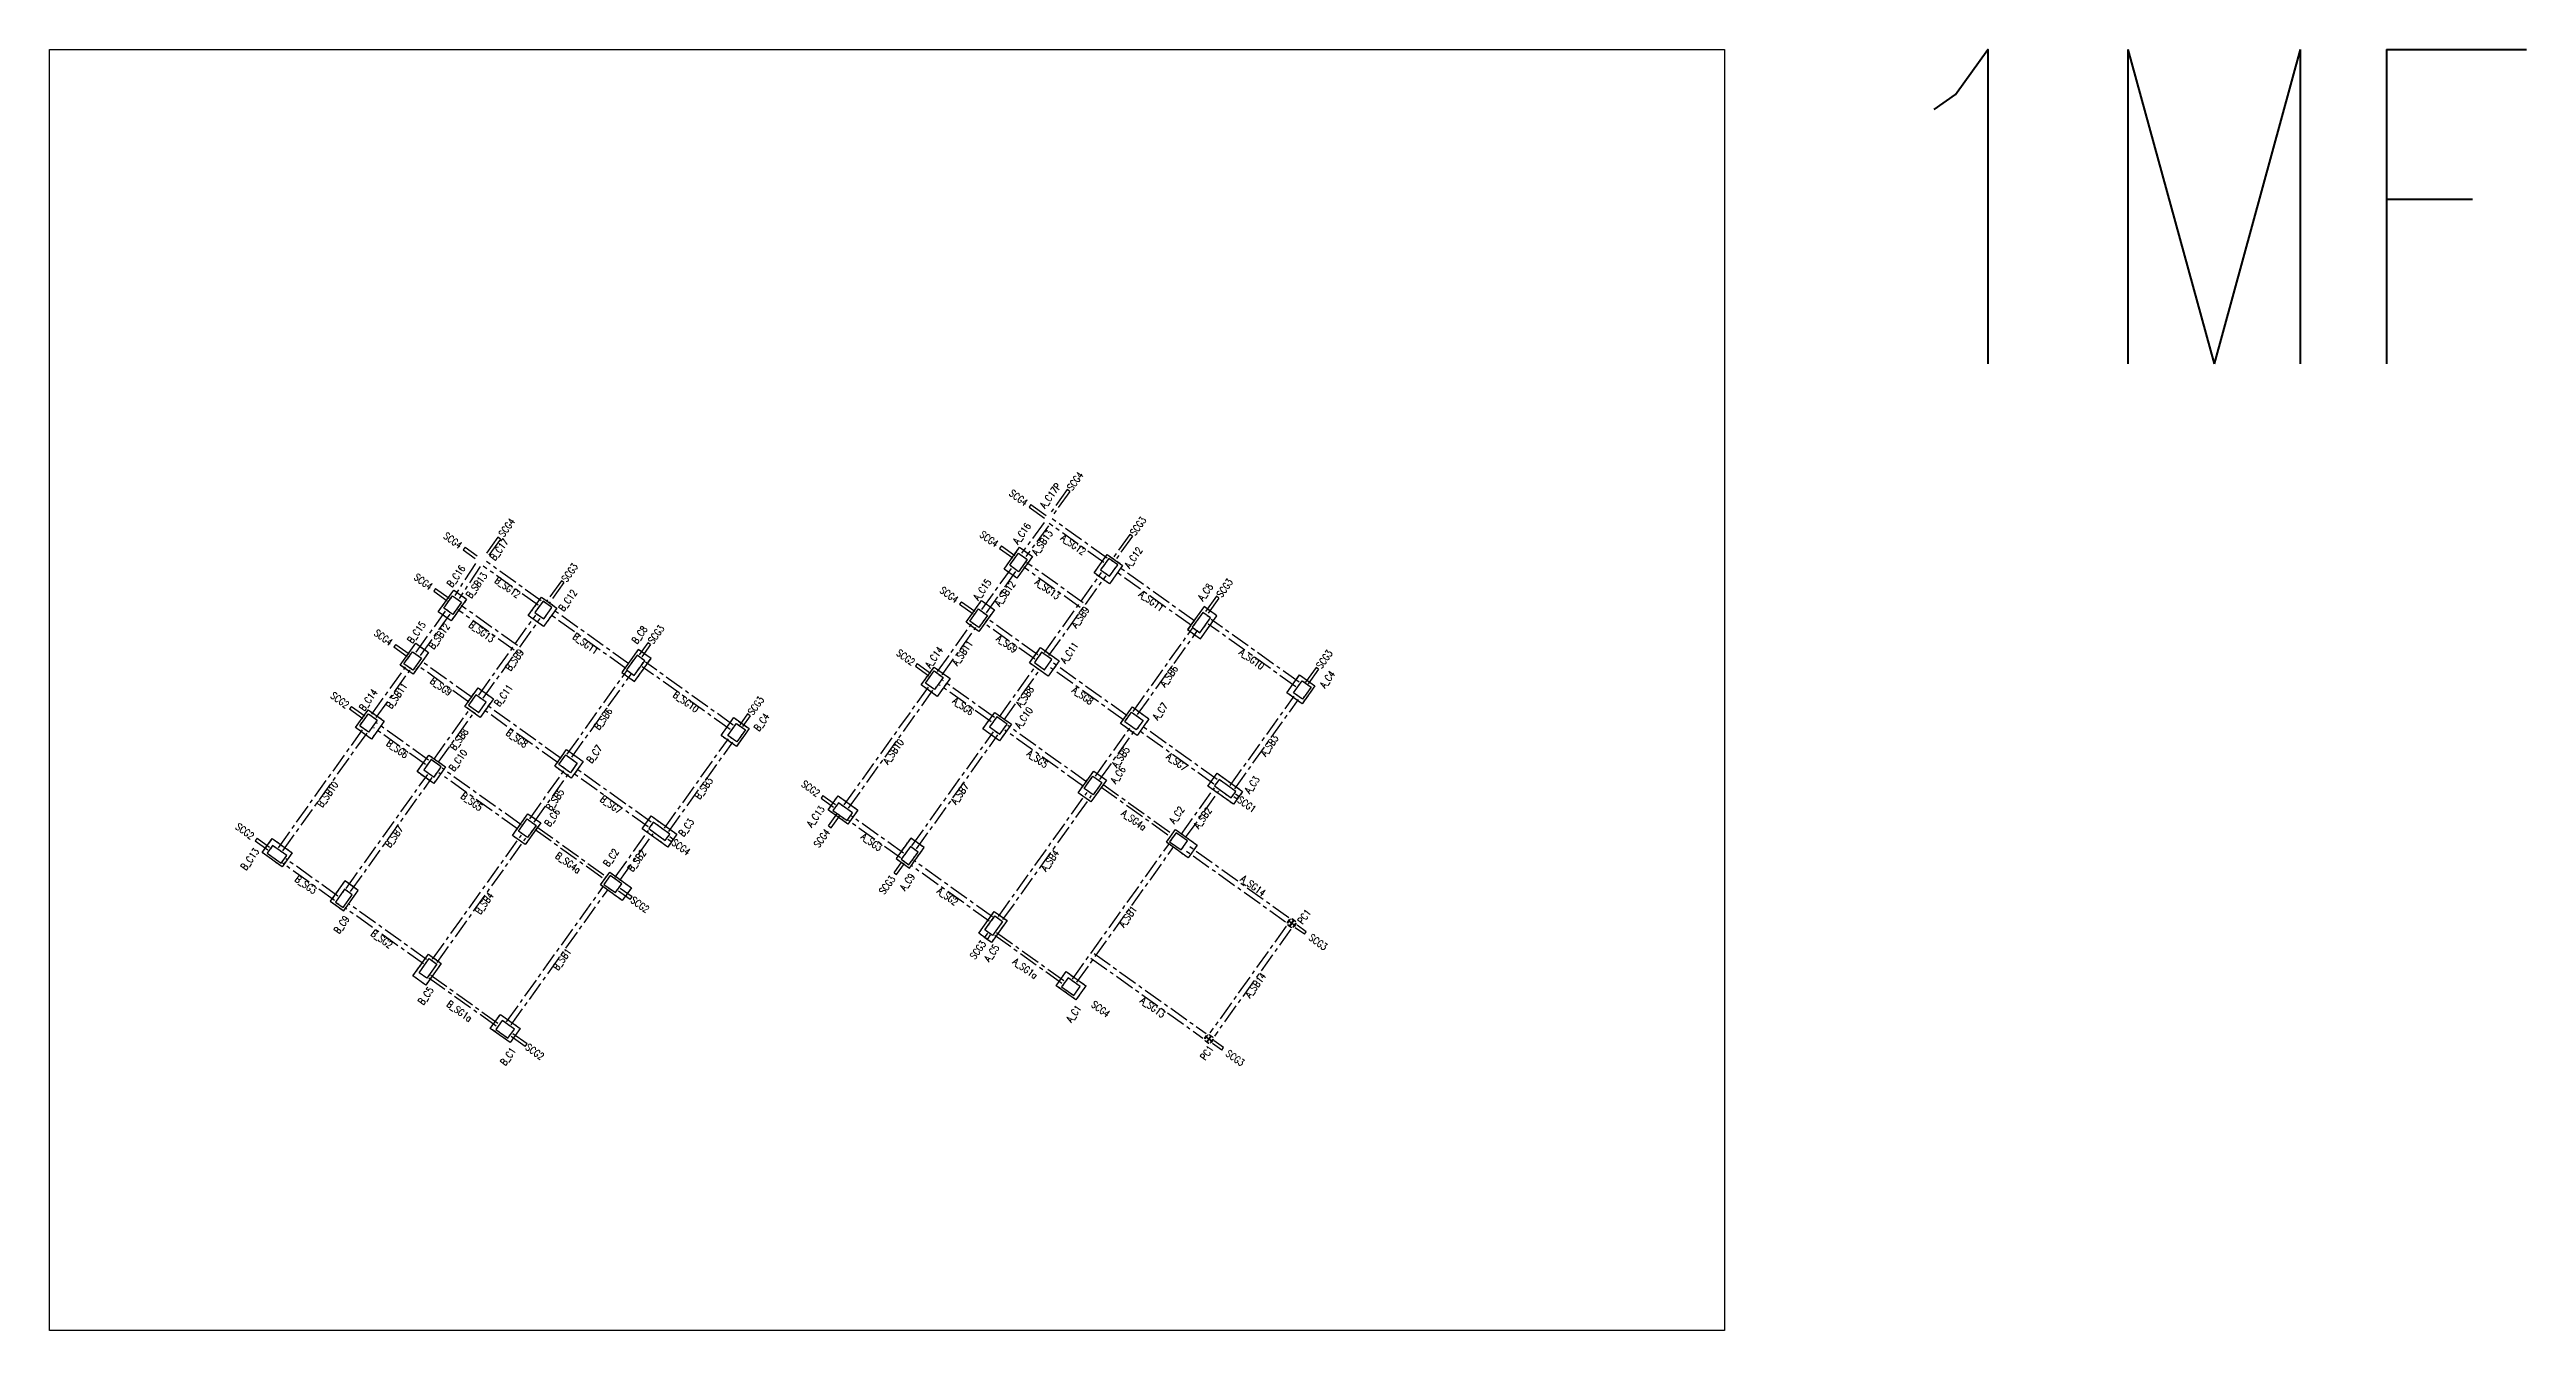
# Model space of a CAD drawing. Header units: millimetres. Extents: x 39613 to 69886, y 27475 to 191272.
# Drawn here: x 50002 to 65772, y 36631 to 44786 of the extents above; entities that cross this region are included whole.
import ezdxf
from ezdxf.enums import TextEntityAlignment as Align

# ---------------------------------------------------------------- set-up
doc = ezdxf.new("R2010")
doc.units = ezdxf.units.MM
doc.header["$LTSCALE"] = 100
doc.header["$MEASUREMENT"] = 0
doc.linetypes.add('CENTER', pattern=[2, 1.25, -0.25, 0.25, -0.25])
doc.linetypes.add('HIDDEN', pattern=[0.375, 0.25, -0.125])
for name, color, linetype in [('TC-COLUMN', 1, 'Continuous'), ('TC-TB', 2, 'Continuous'), ('TC-TC', 4, 'Continuous'), ('TC-虛柱', 4, 'HIDDEN'), ('TC-虛鋼柱', 4, 'HIDDEN'), ('TC-鋼柱', 11, 'Continuous'), ('TC-鋼粱', 183, 'CENTER')]:
    doc.layers.add(name, color=color, linetype=linetype)
doc.styles.get("Standard").update_dxf_attribs({"font": 'txt.shx', "width": 0.8, "bigfont": 'ae.shx'})

msp = doc.modelspace()

# ---------------------------------------------------------------- linework, layer by layer
at = {"layer": 'Defpoints'}
msp.add_lwpolyline([(50001.56, 44785.95), (60666.19, 44785.95), (60666.19, 36630.59), (50001.56, 36630.59)], close=True, dxfattribs=at)
at = {"layer": 'TC-COLUMN'}
for points in [[(56079.38, 41478.36), (56178.24, 41616.65), (56259.6, 41558.5), (56160.73, 41420.2)], [(56652.05, 41453.68), (56736.38, 41571.64), (56834, 41501.86), (56749.67, 41383.9)], [(52476.93, 41206.47), (52575.79, 41344.76), (52657.15, 41286.61), (52558.28, 41148.31)], [(53049.6, 41181.79), (53133.93, 41299.75), (53231.55, 41229.97), (53147.22, 41112.01)], [(55836.93, 41139.21), (55935.8, 41277.51), (56017.15, 41219.35), (55918.29, 41081.06)], [(57247.88, 41092.45), (57329.23, 41034.29), (57433.91, 41180.73), (57352.55, 41238.89)], [(52234.49, 40867.32), (52333.35, 41005.62), (52414.7, 40947.47), (52315.84, 40809.17)], [(53645.43, 40820.56), (53726.78, 40762.4), (53831.46, 40908.84), (53750.11, 40967)], [(55633.36, 40854.44), (55735.04, 40781.74), (55653.63, 40667.85), (55551.94, 40740.55)], [(56311.64, 40977.89), (56429.6, 40893.56), (56359.82, 40795.94), (56241.86, 40880.27)], [(52645.51, 40604.01), (52729.83, 40721.97), (52827.46, 40652.19), (52743.13, 40534.23)], [(57879.23, 40690.28), (57960.65, 40804.18), (58058.27, 40734.39), (57976.85, 40620.5)], [(52030.91, 40582.55), (52132.59, 40509.85), (52051.18, 40395.96), (51949.49, 40468.66)], [(54276.78, 40418.4), (54358.2, 40532.29), (54455.82, 40462.5), (54374.4, 40348.61)], [(56019.69, 40566.04), (56125.44, 40490.44), (56049.84, 40384.68), (55944.08, 40460.29)], [(56896.03, 40600.28), (57001.79, 40524.68), (56926.19, 40418.93), (56820.43, 40494.53)], [(52417.24, 40294.15), (52522.99, 40218.55), (52447.39, 40112.79), (52341.63, 40188.4)], [(53293.58, 40328.4), (53399.34, 40252.79), (53323.74, 40147.04), (53217.98, 40222.64)], [(56551.03, 40054.06), (56649.89, 40192.35), (56731.24, 40134.2), (56632.38, 39995.9)], [(52948.58, 39782.17), (53047.44, 39920.46), (53128.79, 39862.31), (53029.93, 39724.01)], [(55022.54, 40034.39), (55148.64, 39944.25), (55084.66, 39854.77), (54958.57, 39944.91)], [(51420.09, 39762.5), (51546.19, 39672.36), (51482.22, 39582.88), (51356.12, 39673.02)], [(55569.98, 39704.51), (55484.67, 39765.49), (55391.62, 39635.33), (55476.93, 39574.35)], [(57250.68, 39639.94), (57112.38, 39738.81), (57170.54, 39820.16), (57308.83, 39721.29)], [(51967.53, 39432.62), (51882.22, 39493.6), (51789.17, 39363.44), (51874.48, 39302.46)], [(53648.23, 39368.05), (53509.93, 39466.92), (53568.09, 39548.27), (53706.38, 39449.4)], [(55917.71, 39159.54), (56016.58, 39297.84), (56097.93, 39239.68), (55999.06, 39101.39)], [(52315.26, 38887.65), (52414.13, 39025.95), (52495.48, 38967.79), (52396.61, 38829.5)], [(56474.49, 38915.17), (56600.59, 38825.03), (56536.62, 38735.54), (56410.52, 38825.68)], [(52872.04, 38643.28), (52998.14, 38553.14), (52934.17, 38463.65), (52808.07, 38553.79)]]:
    msp.add_lwpolyline(points, close=True, dxfattribs=at)
for points in [[(57377.2, 40096.68), (57435.35, 40178.03), (57598.05, 40061.72), (57539.9, 39980.37), (57377.2, 40096.68)], [(53774.75, 39824.79), (53832.9, 39906.14), (53995.6, 39789.83), (53937.45, 39708.48), (53774.75, 39824.79)]]:
    msp.add_lwpolyline(points, dxfattribs=at)
at = {"layer": 'TC-虛柱'}
for points in [[(56079.38, 41478.36), (56178.24, 41616.65), (56259.6, 41558.5), (56160.73, 41420.2)], [(56652.05, 41453.68), (56736.38, 41571.64), (56834, 41501.86), (56749.67, 41383.9)], [(52476.93, 41206.47), (52575.79, 41344.76), (52657.15, 41286.61), (52558.28, 41148.31)], [(53049.6, 41181.79), (53133.93, 41299.75), (53231.55, 41229.97), (53147.22, 41112.01)], [(55836.93, 41139.21), (55935.8, 41277.51), (56017.15, 41219.35), (55918.29, 41081.06)], [(57247.88, 41092.45), (57329.23, 41034.29), (57433.91, 41180.73), (57352.55, 41238.89)], [(52234.49, 40867.32), (52333.35, 41005.62), (52414.7, 40947.47), (52315.84, 40809.17)], [(53645.43, 40820.56), (53726.78, 40762.4), (53831.46, 40908.84), (53750.11, 40967)], [(55633.36, 40854.44), (55735.04, 40781.74), (55653.63, 40667.85), (55551.94, 40740.55)], [(56311.64, 40977.89), (56429.6, 40893.56), (56359.82, 40795.94), (56241.86, 40880.27)], [(52645.51, 40604.01), (52729.83, 40721.97), (52827.46, 40652.19), (52743.13, 40534.23)], [(57879.23, 40690.28), (57960.65, 40804.18), (58058.27, 40734.39), (57976.85, 40620.5)], [(52030.91, 40582.55), (52132.59, 40509.85), (52051.18, 40395.96), (51949.49, 40468.66)], [(54276.78, 40418.4), (54358.2, 40532.29), (54455.82, 40462.5), (54374.4, 40348.61)], [(56019.69, 40566.04), (56125.44, 40490.44), (56049.84, 40384.68), (55944.08, 40460.29)], [(56896.03, 40600.28), (57001.79, 40524.68), (56926.19, 40418.93), (56820.43, 40494.53)], [(52417.24, 40294.15), (52522.99, 40218.55), (52447.39, 40112.79), (52341.63, 40188.4)], [(53293.58, 40328.4), (53399.34, 40252.79), (53323.74, 40147.04), (53217.98, 40222.64)], [(56551.03, 40054.06), (56649.89, 40192.35), (56731.24, 40134.2), (56632.38, 39995.9)], [(52948.58, 39782.17), (53047.44, 39920.46), (53128.79, 39862.31), (53029.93, 39724.01)], [(55022.54, 40034.39), (55148.64, 39944.25), (55084.66, 39854.77), (54958.57, 39944.91)], [(51420.09, 39762.5), (51546.19, 39672.36), (51482.22, 39582.88), (51356.12, 39673.02)], [(55569.98, 39704.51), (55484.67, 39765.49), (55391.62, 39635.33), (55476.93, 39574.35)], [(57250.68, 39639.94), (57112.38, 39738.81), (57170.54, 39820.16), (57308.83, 39721.29)], [(51967.53, 39432.62), (51882.22, 39493.6), (51789.17, 39363.44), (51874.48, 39302.46)], [(53648.23, 39368.05), (53509.93, 39466.92), (53568.09, 39548.27), (53706.38, 39449.4)], [(55917.71, 39159.54), (56016.58, 39297.84), (56097.93, 39239.68), (55999.06, 39101.39)], [(52315.26, 38887.65), (52414.13, 39025.95), (52495.48, 38967.79), (52396.61, 38829.5)], [(56474.49, 38915.17), (56600.59, 38825.03), (56536.62, 38735.54), (56410.52, 38825.68)], [(52872.04, 38643.28), (52998.14, 38553.14), (52934.17, 38463.65), (52808.07, 38553.79)]]:
    msp.add_lwpolyline(points, close=True, dxfattribs=at)
for points in [[(57377.2, 40096.68), (57435.35, 40178.03), (57598.05, 40061.72), (57539.9, 39980.37), (57377.2, 40096.68)], [(53774.75, 39824.79), (53832.9, 39906.14), (53995.6, 39789.83), (53937.45, 39708.48), (53774.75, 39824.79)]]:
    msp.add_lwpolyline(points, dxfattribs=at)
at = {"layer": 'TC-虛鋼柱'}
for points in [[(56170.09, 41579.46), (56227.04, 41538.75), (56171.79, 41461.47), (56114.84, 41502.18)], [(56750.56, 41432.43), (56802.9, 41505.65), (56745.96, 41546.35), (56693.62, 41473.14)], [(52567.64, 41307.57), (52624.59, 41266.86), (52569.34, 41189.58), (52512.4, 41230.29)], [(53148.11, 41160.54), (53200.45, 41233.76), (53143.51, 41274.46), (53091.17, 41201.25)], [(55916.02, 41224.04), (55972.96, 41183.34), (55917.71, 41106.05), (55860.77, 41146.76)], [(57326.34, 41073.24), (57393.22, 41166.79), (57344.41, 41201.69), (57277.53, 41108.13)], [(52313.57, 40952.15), (52370.51, 40911.45), (52315.26, 40834.16), (52258.32, 40874.87)], [(53723.89, 40801.35), (53790.77, 40894.9), (53741.96, 40929.8), (53675.08, 40836.24)], [(56336.87, 40836.93), (56383.4, 40902.01), (56318.32, 40948.53), (56271.79, 40883.45)], [(55633.93, 40829.44), (55690.87, 40788.74), (55635.62, 40711.45), (55578.68, 40752.16)], [(57977.49, 40767.55), (58034.44, 40726.84), (57979.19, 40649.56), (57922.24, 40690.27)], [(52031.48, 40557.55), (52088.42, 40516.85), (52033.18, 40439.56), (51976.23, 40480.27)], [(52734.42, 40565.04), (52780.95, 40630.12), (52715.87, 40676.64), (52669.34, 40611.56)], [(56051.89, 40426.24), (56098.41, 40491.32), (56033.33, 40537.85), (55986.81, 40472.77)], [(56890.79, 40567.16), (56964, 40514.82), (56920.39, 40453.8), (56847.17, 40506.14)], [(54375.04, 40495.66), (54431.99, 40454.95), (54376.74, 40377.67), (54319.79, 40418.38)], [(52449.44, 40154.35), (52495.96, 40219.43), (52430.88, 40265.96), (52384.36, 40200.88)], [(53288.34, 40295.27), (53361.55, 40242.93), (53317.94, 40181.91), (53244.72, 40234.25)], [(56644.65, 40159.22), (56701.59, 40118.51), (56646.35, 40041.23), (56589.4, 40081.94)], [(57524.75, 40021.93), (57553.83, 40062.6), (57448.07, 40138.2), (57419, 40097.53)], [(55079.15, 39877.15), (55114.04, 39925.96), (55024.56, 39989.93), (54989.67, 39941.12)], [(53042.2, 39887.33), (53099.14, 39846.62), (53043.9, 39769.34), (52986.95, 39810.05)], [(53922.3, 39750.04), (53951.38, 39790.71), (53845.62, 39866.31), (53816.55, 39825.64)], [(57206.52, 39689.94), (57247.23, 39746.89), (57174.02, 39799.23), (57133.31, 39742.28)], [(51476.7, 39605.26), (51511.6, 39654.07), (51422.11, 39718.04), (51387.22, 39669.23)], [(55473.45, 39595.27), (55531.6, 39676.62), (55482.79, 39711.52), (55424.64, 39630.17)], [(51871, 39323.38), (51929.15, 39404.73), (51880.34, 39439.63), (51822.19, 39358.28)], [(53604.07, 39418.06), (53644.78, 39475), (53571.57, 39527.34), (53530.86, 39470.4)], [(56021.22, 39269.94), (56070.03, 39235.05), (56006.06, 39145.56), (55957.24, 39180.45)], [(57881.52, 39225.91), (57898.97, 39250.31), (57901.41, 39248.57), (57893.27, 39237.18), (57910.35, 39224.97), (57922.57, 39242.05), (57911.18, 39250.19), (57912.92, 39252.63), (57937.33, 39235.19), (57935.58, 39232.75), (57924.19, 39240.89), (57911.98, 39223.8), (57929.06, 39211.59), (57937.21, 39222.98), (57939.65, 39221.24), (57922.2, 39196.83), (57919.76, 39198.58), (57927.9, 39209.96), (57910.82, 39222.18), (57898.6, 39205.09), (57909.99, 39196.95), (57908.25, 39194.51), (57883.84, 39211.96), (57885.59, 39214.4), (57896.98, 39206.26), (57909.19, 39223.34), (57892.11, 39235.55), (57883.96, 39224.16)], [(52418.77, 38998.05), (52467.58, 38963.16), (52403.61, 38873.67), (52354.79, 38908.56)], [(56522.97, 38763.74), (56563.68, 38820.68), (56486.39, 38875.93), (56445.69, 38818.99)], [(52920.52, 38491.85), (52961.23, 38548.79), (52883.94, 38604.04), (52843.24, 38547.1)], [(57354.36, 38488.48), (57371.81, 38512.89), (57374.25, 38511.14), (57366.11, 38499.75), (57383.19, 38487.54), (57395.41, 38504.63), (57384.02, 38512.77), (57385.76, 38515.21), (57410.17, 38497.76), (57408.42, 38495.32), (57397.03, 38503.46), (57384.82, 38486.38), (57401.9, 38474.17), (57410.05, 38485.56), (57412.49, 38483.81), (57395.04, 38459.41), (57392.6, 38461.15), (57400.74, 38472.54), (57383.66, 38484.75), (57371.44, 38467.67), (57382.83, 38459.53), (57381.09, 38457.09), (57356.68, 38474.53), (57358.43, 38476.97), (57369.82, 38468.83), (57382.03, 38485.92), (57364.95, 38498.13), (57356.8, 38486.74)]]:
    msp.add_lwpolyline(points, close=True, dxfattribs=at)
at = {"layer": 'TC-鋼柱'}
for points in [[(56170.09, 41579.46), (56227.04, 41538.75), (56171.79, 41461.47), (56114.84, 41502.18)], [(56750.56, 41432.43), (56802.9, 41505.65), (56745.96, 41546.35), (56693.62, 41473.14)], [(52567.64, 41307.57), (52624.59, 41266.86), (52569.34, 41189.58), (52512.4, 41230.29)], [(53148.11, 41160.54), (53200.45, 41233.76), (53143.51, 41274.46), (53091.17, 41201.25)], [(55916.02, 41224.04), (55972.96, 41183.34), (55917.71, 41106.05), (55860.77, 41146.76)], [(57326.34, 41073.24), (57393.22, 41166.79), (57344.41, 41201.69), (57277.53, 41108.13)], [(52313.57, 40952.15), (52370.51, 40911.45), (52315.26, 40834.16), (52258.32, 40874.87)], [(53723.89, 40801.35), (53790.77, 40894.9), (53741.96, 40929.8), (53675.08, 40836.24)], [(56336.87, 40836.93), (56383.4, 40902.01), (56318.32, 40948.53), (56271.79, 40883.45)], [(55633.93, 40829.44), (55690.87, 40788.74), (55635.62, 40711.45), (55578.68, 40752.16)], [(57977.49, 40767.55), (58034.44, 40726.84), (57979.19, 40649.56), (57922.24, 40690.27)], [(52031.48, 40557.55), (52088.42, 40516.85), (52033.18, 40439.56), (51976.23, 40480.27)], [(52734.42, 40565.04), (52780.95, 40630.12), (52715.87, 40676.64), (52669.34, 40611.56)], [(56051.89, 40426.24), (56098.41, 40491.32), (56033.33, 40537.85), (55986.81, 40472.77)], [(56890.79, 40567.16), (56964, 40514.82), (56920.39, 40453.8), (56847.17, 40506.14)], [(54375.04, 40495.66), (54431.99, 40454.95), (54376.74, 40377.67), (54319.79, 40418.38)], [(52449.44, 40154.35), (52495.96, 40219.43), (52430.88, 40265.96), (52384.36, 40200.88)], [(53288.34, 40295.27), (53361.55, 40242.93), (53317.94, 40181.91), (53244.72, 40234.25)], [(56644.65, 40159.22), (56701.59, 40118.51), (56646.35, 40041.23), (56589.4, 40081.94)], [(57524.75, 40021.93), (57553.83, 40062.6), (57448.07, 40138.2), (57419, 40097.53)], [(55079.15, 39877.15), (55114.04, 39925.96), (55024.56, 39989.93), (54989.67, 39941.12)], [(53042.2, 39887.33), (53099.14, 39846.62), (53043.9, 39769.34), (52986.95, 39810.05)], [(53922.3, 39750.04), (53951.38, 39790.71), (53845.62, 39866.31), (53816.55, 39825.64)], [(57206.52, 39689.94), (57247.23, 39746.89), (57174.02, 39799.23), (57133.31, 39742.28)], [(51476.7, 39605.26), (51511.6, 39654.07), (51422.11, 39718.04), (51387.22, 39669.23)], [(55473.45, 39595.27), (55531.6, 39676.62), (55482.79, 39711.52), (55424.64, 39630.17)], [(51871, 39323.38), (51929.15, 39404.73), (51880.34, 39439.63), (51822.19, 39358.28)], [(53604.07, 39418.06), (53644.78, 39475), (53571.57, 39527.34), (53530.86, 39470.4)], [(56021.22, 39269.94), (56070.03, 39235.05), (56006.06, 39145.56), (55957.24, 39180.45)], [(52418.77, 38998.05), (52467.58, 38963.16), (52403.61, 38873.67), (52354.79, 38908.56)], [(56522.97, 38763.74), (56563.68, 38820.68), (56486.39, 38875.93), (56445.69, 38818.99)], [(52920.52, 38491.85), (52961.23, 38548.79), (52883.94, 38604.04), (52843.24, 38547.1)]]:
    msp.add_lwpolyline(points, close=True, dxfattribs=at)
at = {"layer": 'TC-鋼粱'}
for p, q in [((56480.93, 41984.18), (56372.23, 41832.13)), ((56497.2, 41972.55), (56388.51, 41820.5)), ((56497.2, 41972.55), (56480.93, 41984.18)), ((56249.9, 41888.86), (56238.27, 41872.59)), ((56238.27, 41872.59), (56336.44, 41802.41)), ((56249.9, 41888.86), (56348.07, 41818.68)), ((56734.91, 41548.1), (56385.53, 41797.86)), ((52855.75, 41680.49), (52769.79, 41560.24)), ((52872.02, 41668.86), (52786.06, 41548.61)), ((52872.02, 41668.86), (52855.75, 41680.49)), ((56334.15, 41773.72), (56189.23, 41578.77)), ((56362.23, 41752.84), (56217.31, 41557.89)), ((56714.56, 41519.62), (56365.18, 41769.38)), ((56879.81, 41699.2), (56768.04, 41542.86)), ((56896.08, 41687.57), (56784.31, 41531.23)), ((56896.08, 41687.57), (56879.81, 41699.2)), ((52713.33, 41513.57), (52581.1, 41309.23)), ((52742.71, 41494.56), (52610.48, 41290.21)), ((52647.45, 41616.97), (52635.82, 41600.7)), ((52635.82, 41600.7), (52711.69, 41546.46)), ((52647.45, 41616.97), (52723.32, 41562.73)), ((53112.11, 41247.73), (52762.73, 41497.49)), ((53132.46, 41276.21), (52783.08, 41525.97)), ((55938.1, 41220.55), (56125.3, 41482.41)), ((56062.1, 41626.14), (56050.46, 41609.87)), ((56050.46, 41609.87), (56135.89, 41548.81)), ((56062.1, 41626.14), (56147.52, 41565.08)), ((56562.76, 41234.21), (56204.64, 41490.22)), ((56583.12, 41262.68), (56225, 41518.7)), ((57292.58, 41146.37), (56806.67, 41493.73)), ((52459.65, 41354.25), (52448.01, 41337.98)), ((52448.01, 41337.98), (52533.44, 41276.92)), ((52459.65, 41354.25), (52545.07, 41293.19)), ((53260.31, 41403.47), (53165.59, 41270.97)), ((53276.58, 41391.84), (53181.86, 41259.34)), ((53276.58, 41391.84), (53260.31, 41403.47)), ((55966.57, 41200.19), (56153.77, 41462.05)), ((56336.51, 40947.81), (56700, 41456.28)), ((56364.99, 40927.46), (56728.48, 41435.93)), ((57272.22, 41117.9), (56786.32, 41465.26)), ((52335.65, 40948.66), (52522.91, 41210.6)), ((52364.12, 40928.3), (52551.38, 41190.25)), ((52960.31, 40962.32), (52602.19, 41218.34)), ((52980.67, 40990.8), (52622.55, 41246.81)), ((52734.07, 40675.93), (53097.55, 41184.39)), ((52762.54, 40655.57), (53126.02, 41164.03)), ((53669.77, 40846.01), (53183.87, 41193.37)), ((53690.13, 40874.48), (53204.23, 41221.84)), ((55807.92, 41270.59), (55796.29, 41254.32)), ((55796.29, 41254.32), (55881.71, 41193.25)), ((55807.92, 41270.59), (55893.34, 41209.52)), ((56294.29, 40932.12), (55970.92, 41163.28)), ((57430.88, 41305.45), (57361.27, 41208.07)), ((57447.15, 41293.82), (57377.54, 41196.44)), ((57447.15, 41293.82), (57430.88, 41305.45)), ((53811.23, 41009.5), (53755.91, 40932.11)), ((53827.5, 40997.87), (53811.23, 41009.5)), ((55656.01, 40825.95), (55871.22, 41126.99)), ((55684.49, 40805.59), (55899.7, 41106.64)), ((56273.93, 40903.64), (55950.57, 41134.81)), ((56900.68, 40572.38), (57278.69, 41101.16)), ((56929.15, 40552.02), (57307.16, 41080.8)), ((57937.37, 40728.62), (57378.09, 41128.44)), ((57957.72, 40757.1), (57398.45, 41156.91)), ((52053.56, 40554.06), (52268.77, 40855.11)), ((52205.47, 40998.7), (52193.84, 40982.43)), ((52193.84, 40982.43), (52279.26, 40921.36)), ((52205.47, 40998.7), (52290.89, 40937.63)), ((52671.48, 40631.75), (52348.12, 40862.92)), ((52691.84, 40660.23), (52368.47, 40891.39)), ((53827.5, 40997.87), (53772.18, 40920.48)), ((54334.92, 40456.73), (53775.64, 40856.55)), ((54355.27, 40485.21), (53796, 40885.02)), ((55525.82, 40875.97), (55514.19, 40859.7)), ((55514.19, 40859.7), (55599.61, 40798.63)), ((55525.82, 40875.97), (55611.24, 40814.9)), ((56050.27, 40538.03), (56282.79, 40863.29)), ((56841.94, 40516.03), (56364.01, 40857.69)), ((56862.3, 40544.5), (56384.36, 40886.16)), ((58065.81, 40851.88), (57998.95, 40758.36)), ((58082.08, 40840.25), (58065.81, 40851.88)), ((52082.04, 40533.7), (52297.25, 40834.75)), ((53298.23, 40300.49), (53676.24, 40829.27)), ((53326.7, 40280.13), (53704.71, 40808.91)), ((55060.88, 39976.25), (55597.27, 40726.58)), ((55089.35, 39955.9), (55625.74, 40706.22)), ((55997.53, 40504.95), (55668.46, 40740.19)), ((56017.88, 40533.42), (55688.82, 40768.66)), ((56078.75, 40517.68), (56311.27, 40842.94)), ((58082.08, 40840.25), (58015.22, 40746.73)), ((51923.37, 40604.08), (51911.74, 40587.81)), ((51911.74, 40587.81), (51997.16, 40526.74)), ((51923.37, 40604.08), (52008.79, 40543.01)), ((52447.82, 40266.14), (52680.34, 40591.4)), ((52476.3, 40245.79), (52708.82, 40571.05)), ((53239.49, 40244.14), (52761.56, 40585.8)), ((53259.85, 40272.61), (52781.91, 40614.27)), ((54445.92, 40555.6), (54396.5, 40486.47)), ((54462.19, 40543.97), (54412.77, 40474.84)), ((54462.19, 40543.97), (54445.92, 40555.6)), ((57518.96, 40099.82), (57925.97, 40669.16)), ((57547.43, 40079.47), (57954.44, 40648.81)), ((51458.43, 39704.36), (51994.82, 40454.69)), ((51486.9, 39684.01), (52023.29, 40434.33)), ((52395.08, 40233.06), (52066.01, 40468.3)), ((52415.43, 40261.53), (52086.37, 40496.77)), ((53916.51, 39827.93), (54323.52, 40397.27)), ((53944.98, 39807.58), (54351.99, 40376.92)), ((55492.68, 39716.75), (56011.65, 40442.71)), ((55521.15, 39696.39), (56040.12, 40422.36)), ((56585.63, 40093.86), (56083.29, 40452.97)), ((56605.98, 40122.33), (56103.64, 40481.44)), ((56661.04, 40159.8), (56882.03, 40468.93)), ((56689.51, 40139.44), (56910.5, 40448.58)), ((57415.21, 40109.45), (56932.96, 40454.2)), ((57435.57, 40137.92), (56953.32, 40482.67)), ((51890.23, 39444.86), (52409.2, 40170.82)), ((51918.7, 39424.5), (52437.68, 40150.47)), ((52983.18, 39821.97), (52480.84, 40181.08)), ((53003.53, 39850.44), (52501.19, 40209.55)), ((53058.59, 39887.91), (53279.58, 40197.04)), ((53087.06, 39867.55), (53308.05, 40176.69)), ((53812.76, 39837.56), (53330.51, 40182.31)), ((53833.12, 39866.03), (53350.87, 40210.78)), ((56695.19, 40092.36), (57142.62, 39772.51)), ((56706.82, 40108.63), (57154.25, 39788.78)), ((57206.27, 39788.46), (57418.62, 40085.51)), ((57234.74, 39768.11), (57447.09, 40065.15)), ((54925.47, 40036.18), (54913.84, 40019.91)), ((54913.84, 40019.91), (54993.16, 39963.2)), ((54925.47, 40036.18), (55004.79, 39979.47)), ((54962.22, 39842.56), (55015.22, 39916.7)), ((54978.49, 39830.93), (55031.49, 39905.07)), ((55439.76, 39668.52), (55108.11, 39905.61)), ((56043.3, 39266.44), (56607.99, 40056.36)), ((56071.77, 39246.09), (56636.46, 40036)), ((57563.16, 40012.91), (57541.61, 40028.31)), ((57574.79, 40029.18), (57553.24, 40044.58)), ((57563.16, 40012.91), (57574.79, 40029.18)), ((51323.02, 39764.29), (51311.39, 39748.02)), ((51311.39, 39748.02), (51390.71, 39691.31)), ((51323.02, 39764.29), (51402.34, 39707.58)), ((52440.85, 38994.55), (53005.54, 39784.47)), ((52469.32, 38974.2), (53034.01, 39764.11)), ((53092.74, 39820.47), (53540.17, 39500.62)), ((53104.37, 39836.74), (53551.8, 39516.89)), ((53603.82, 39516.58), (53816.17, 39813.62)), ((53632.29, 39496.22), (53844.64, 39793.26)), ((53960.71, 39741.02), (53939.16, 39756.42)), ((53972.34, 39757.29), (53950.79, 39772.69)), ((53960.71, 39741.02), (53972.34, 39757.29)), ((54962.22, 39842.56), (54978.49, 39830.93)), ((55419.41, 39640.05), (55087.75, 39877.14)), ((51816.96, 39368.16), (51485.3, 39605.25)), ((51837.31, 39396.63), (51505.66, 39633.73)), ((55378.74, 39544.8), (55428.84, 39614.88)), ((55395.01, 39533.17), (55445.11, 39603.25)), ((55984.65, 39235.98), (55484.49, 39593.53)), ((56005, 39264.45), (55504.85, 39622)), ((56514.53, 38868.11), (57131.56, 39731.24)), ((56543, 38847.76), (57160.03, 39710.89)), ((57871.93, 39229.69), (57221.93, 39694.31)), ((57892.29, 39258.16), (57242.29, 39722.78)), ((52912.08, 38596.22), (53529.11, 39459.35)), ((52940.55, 38575.87), (53557.58, 39439)), ((53699.31, 39374.56), (53623.84, 39428.51)), ((53710.94, 39390.83), (53635.47, 39444.78)), ((55378.74, 39544.8), (55395.01, 39533.17)), ((52382.2, 38964.09), (51882.04, 39321.64)), ((52402.55, 38992.56), (51902.4, 39350.11)), ((53699.31, 39374.56), (53710.94, 39390.83)), ((55956.35, 39131.92), (55976.71, 39160.39)), ((55956.35, 39131.92), (55972.62, 39120.29)), ((55972.62, 39120.29), (55992.98, 39148.76)), ((56020.01, 39147.88), (56449.18, 38841.07)), ((56031.64, 39164.15), (56460.81, 38857.34)), ((57875.88, 39205.36), (57389.46, 38524.86)), ((57904.35, 39185.01), (57417.93, 38504.51)), ((57991.71, 39153.29), (57933.24, 39195.08)), ((58003.34, 39169.56), (57944.87, 39211.35)), ((57991.71, 39153.29), (58003.34, 39169.56)), ((56631.72, 39001.95), (57344.78, 38492.26)), ((56652.08, 39030.43), (57365.13, 38520.74)), ((52417.56, 38875.99), (52846.73, 38569.18)), ((52429.19, 38892.26), (52858.36, 38585.45)), ((53029.94, 38438.21), (52940.28, 38502.3)), ((53041.57, 38454.48), (52951.91, 38518.57)), ((53029.94, 38438.21), (53041.57, 38454.48)), ((57464.55, 38415.86), (57406.08, 38457.66)), ((57476.18, 38432.13), (57417.71, 38473.93)), ((57464.55, 38415.86), (57476.18, 38432.13))]:
    msp.add_line(p, q, dxfattribs=at)

# ---------------------------------------------------------------- texts
at = {"layer": 'Defpoints', "color": 3, "width": 0.8}
msp.add_text('1MF', height=2000, rotation=360, dxfattribs=at).set_placement((61589.25, 44785.95), align=Align.TOP_LEFT)
at = {"layer": 'TC-TB', "width": 0.8}
for s, rotation, p in [('SCG4', 324, (56171.49, 41932.61)), ('SCG4', 54, (56531.87, 42038.24)), ('SCG4', 54, (52912.5, 41742.69)), ('SCG3', 54, (56932.7, 41751.7)), ('SCG4', 324, (52569.04, 41660.72)), ('SCG4', 324, (55983.69, 41669.9)), ('A_SB13', 54.440027, (56322.78, 41646.47)), ('A_SG12', 324, (56520.73, 41633.6)), ('SCG3', 54, (53313.33, 41456.15)), ('SCG4', 324, (52381.24, 41398.01)), ('B_SB13', 54.440027, (52720.33, 41374.58)), ('B_SG12', 324, (52918.28, 41361.71)), ('SCG4', 324, (55729.51, 41314.35)), ('A_SB12', 54.440027, (56084.87, 41322.69)), ('A_SG13', 324, (56355.94, 41351.33)), ('A_SG11', 324, (57017.64, 41275.31)), ('SCG3', 54, (57483.68, 41357.82)), ('A_SB9', 54.440027, (56564.46, 41172.1)), ('SCG4', 324, (52127.06, 41042.46)), ('B_SB12', 54.440027, (52482.42, 41050.8)), ('B_SG13', 324, (52753.49, 41079.44)), ('B_SG11', 324, (53415.19, 41003.42)), ('SCG3', 54, (53864.31, 41062.27)), ('A_SB11', 54.440027, (55813.88, 40943.61)), ('A_SG9', 324, (56097.13, 41002.38)), ('B_SB9', 54.440027, (52962.01, 40900.21)), ('SCG2', 324, (55452.72, 40915.93)), ('A_SB6', 54.440027, (57128.61, 40796.65)), ('A_SG10', 324, (57656.27, 40904.99)), ('SCG3', 54, (58118.46, 40904.03)), ('SCG2', 324, (51850.27, 40644.04)), ('B_SB11', 54.440027, (52211.43, 40671.72)), ('B_SG9', 324, (52494.68, 40730.49)), ('B_SG10', 324, (54053.82, 40633.1)), ('A_SB8', 54.440027, (56211.2, 40665.66)), ('A_SG8', 324, (56580.3, 40672.34)), ('B_SB6', 54.440027, (53526.16, 40524.76)), ('SCG3', 54, (54499.09, 40608.49)), ('A_SG6', 324, (55818.89, 40604.99)), ('B_SG6', 324, (52216.44, 40333.1)), ('B_SB8', 54.440027, (52608.75, 40393.77)), ('B_SG8', 324, (52977.85, 40400.45)), ('A_SB10', 54.440027, (55374.4, 40315.94)), ('A_SB3', 54.440027, (57768.66, 40354.54)), ('A_SG5', 324, (56292.43, 40269.65)), ('A_SB5', 54.440027, (56821.8, 40281.5)), ('A_SG7', 324, (57179.36, 40250.4)), ('B_SB10', 54.440027, (51771.95, 40044.05)), ('B_SB5', 54.440027, (53219.35, 40009.61)), ('B_SB3', 54.440027, (54166.21, 40082.65)), ('SCG2', 324, (54847.86, 40080.91)), ('A_SB7', 54.440027, (55796.91, 40047.74)), ('B_SG5', 324, (52689.98, 39997.76)), ('B_SG7', 324, (53576.91, 39978.51)), ('A_SG4a', 324, (56906.1, 39880.13)), ('A_SB2', 54.440027, (57342.94, 39893.67)), ('SCG1', 324, (57624.97, 39979.78)), ('SCG2', 324, (51245.41, 39809.02)), ('B_SB7', 54.440027, (52194.46, 39775.85)), ('SCG4', 324, (54022.52, 39707.89)), ('SCG4', 54, (54918.47, 39764.14)), ('A_SG3', 324, (55236.2, 39740.29)), ('B_SG4a', 324, (53303.65, 39608.24)), ('B_SB2', 54.440027, (53740.49, 39621.78)), ('A_SB4', 54.440027, (56371.55, 39622.44)), ('B_SG3', 324, (51633.75, 39468.4)), ('SCG3', 54, (55335, 39466.38)), ('A_SG2', 324, (55720.03, 39394.41)), ('A_SG14', 324, (57664.82, 39461.92)), ('B_SB4', 54.440027, (52769.1, 39350.55)), ('SCG2', 324, (53760.92, 39341.58)), ('A_SB1', 54.440027, (56866.34, 39265.66)), ('B_SG2', 324, (52117.58, 39122.52)), ('SCG3', 54, (55912.59, 39053.51)), ('SCG3', 324, (58078.47, 39103.54)), ('B_SB1', 54.440027, (53263.89, 38993.77)), ('A_SG1a', 324, (56213.94, 38935.49)), ('A_SB14', 54, (57679.74, 38828.71)), ('B_SG1a', 324, (52611.49, 38663.6)), ('SCG4', 324, (56694, 38677.11)), ('A_SG13', 324, (57026.02, 38687.98)), ('SCG2', 324, (53091.55, 38405.22)), ('SCG3', 324, (57550.72, 38365.3))]:
    msp.add_text(s, height=45, rotation=rotation, dxfattribs=at).set_placement(p, align=Align.MIDDLE_CENTER)
at = {"layer": 'TC-TC', "width": 0.8}
for s, rotation, p in [('A_C17P', 53.68346, (56373.87, 41946.03)), ('B_C17', 53.68346, (52864.21, 41602.85)), ('A_C16', 54.440027, (56192.23, 41705)), ('B_C16', 54.440027, (52589.78, 41433.11)), ('A_C12', 54.440027, (56902.89, 41550.94)), ('B_C12', 54.440027, (53300.44, 41279.05)), ('A_C15', 54.440027, (55940.14, 41347.3)), ('A_C8', 54.440027, (57360.44, 41331.59)), ('B_C15', 54.440027, (52337.69, 41075.41)), ('B_C8', 54.440027, (53757.99, 41059.7)), ('A_C11', 54.440027, (56494.43, 40945.56)), ('A_C14', 54.440027, (55633.26, 40916.68)), ('B_C14', 54.440027, (52030.81, 40644.79)), ('B_C11', 54.440027, (52891.98, 40673.67)), ('A_C4', 54.440027, (58137.58, 40776.03)), ('B_C4', 54.440027, (54535.13, 40504.14)), ('A_C10', 54.440027, (56204.51, 40532.26)), ('A_C7', 54.440027, (57072.72, 40572.32)), ('B_C10', 54.440027, (52602.06, 40260.37)), ('B_C7', 54.440027, (53470.27, 40300.43)), ('A_C6', 54.440027, (56804.49, 40167.88)), ('A_C3', 54.440027, (57657.88, 40105)), ('B_C6', 54.440027, (53202.04, 39895.99)), ('A_C13', 54.440027, (54879.51, 39903.09)), ('A_C2', 54.440027, (57178.43, 39912.85)), ('B_C3', 54.440027, (54055.43, 39833.11)), ('B_C13', 54.440027, (51277.06, 39631.2)), ('B_C2', 54.440027, (53575.98, 39640.97)), ('A_C9', 54.440027, (55462.94, 39486.01)), ('PC1', 54.440027, (57989.9, 39265.21)), ('B_C9', 54.440027, (51860.49, 39214.12)), ('A_C5', 54.440027, (55999.62, 39033.38)), ('B_C5', 54.440027, (52397.17, 38761.49)), ('A_C1', 54.440027, (56522.63, 38647.2)), ('B_C1', 54.440027, (52920.18, 38375.31)), ('PC1', 54.440027, (57369.44, 38397.8))]:
    msp.add_text(s, height=45, rotation=rotation, dxfattribs=at).set_placement(p, align=Align.MIDDLE_CENTER)

doc.saveas('drawing.dxf')
